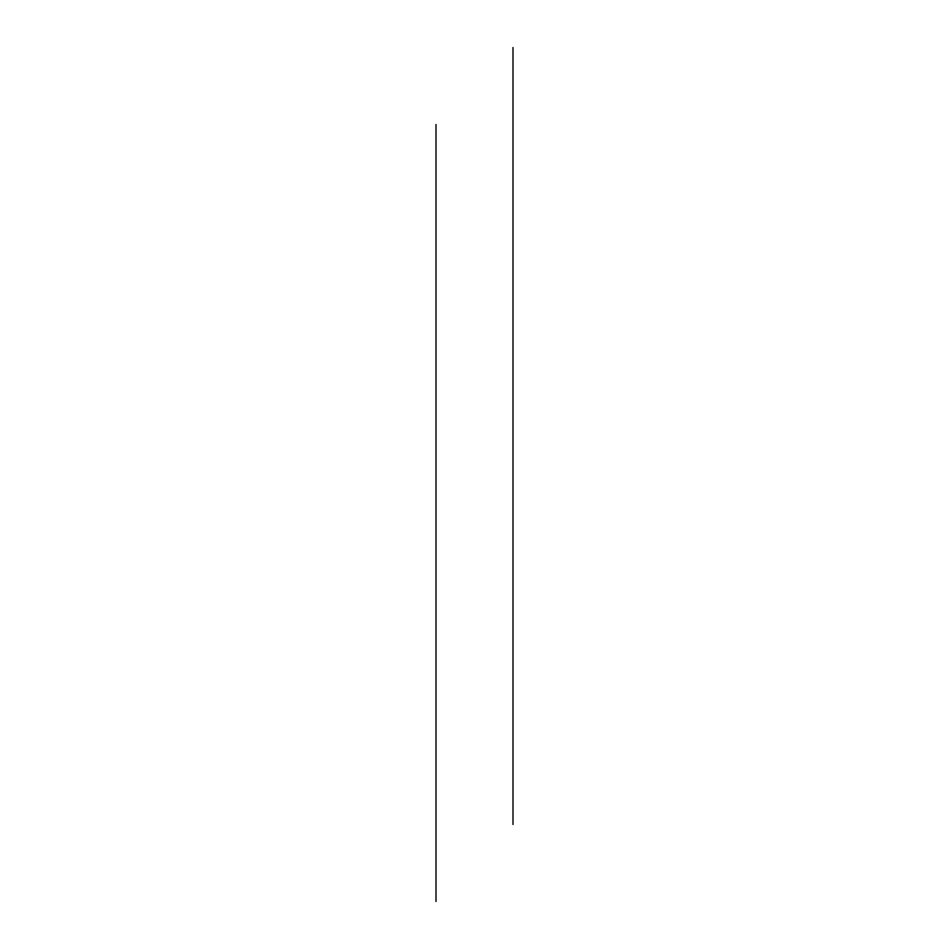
<?xml version="1.0" encoding="UTF-8"?>
<svg xmlns="http://www.w3.org/2000/svg" width="949" height="949" viewBox="0 0 949 949"><rect width="100%" height="100%" fill="white"/><g stroke="black" fill="none" stroke-linecap="round" stroke-linejoin="round"><path stroke-width="1.42" d="M512.994 47.45L512.994 824.574M436.006 124.426L436.006 901.55"/></g></svg>
